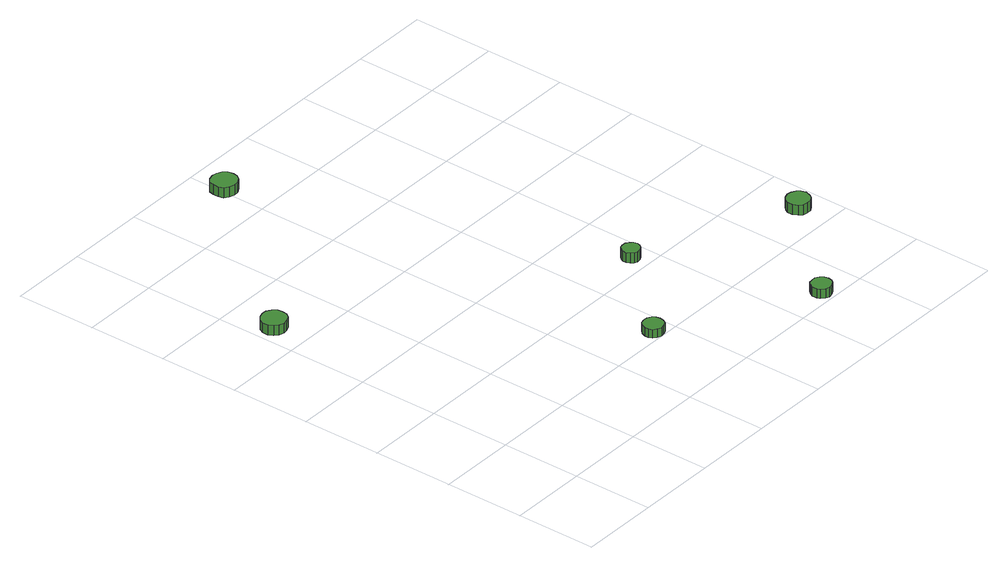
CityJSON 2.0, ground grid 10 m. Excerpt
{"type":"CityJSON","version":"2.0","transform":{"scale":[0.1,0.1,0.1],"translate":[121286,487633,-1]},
"CityObjects":{
"tree1":{"type":"SolitaryVegetationObject","attributes":{"function":"something"},"geometry":[{"type":"MultiSurface","lod":"1","boundaries":[[[0,1,2,3,4,5,6,7,8,9,10,11,12,13,14]],[[15,16,17,18,19,20,21,22,23,24,25,26,27,28,29]],[[0,29,28,1]],[[1,28,27,2]],[[2,27,26,3]],[[3,26,25,4]],[[4,25,24,5]],[[5,24,23,6]],[[6,23,22,7]],[[7,22,21,8]],[[8,21,20,9]],[[9,20,19,10]],[[10,19,18,11]],[[11,18,17,12]],[[12,17,16,13]],[[13,16,15,14]],[[14,15,29,0]]]}]},
"tree2":{"type":"SolitaryVegetationObject","attributes":{"function":"something"},"geometry":[{"type":"MultiSurface","lod":"1","boundaries":[[[30,31,32,33,34,35,36,37,38,39,40,41,42,43,44]],[[45,46,47,48,49,50,51,52,53,54,55,56,57,58,59]],[[30,59,58,31]],[[31,58,57,32]],[[32,57,56,33]],[[33,56,55,34]],[[34,55,54,35]],[[35,54,53,36]],[[36,53,52,37]],[[37,52,51,38]],[[38,51,50,39]],[[39,50,49,40]],[[40,49,48,41]],[[41,48,47,42]],[[42,47,46,43]],[[43,46,45,44]],[[44,45,59,30]]]}]},
"tree3":{"type":"SolitaryVegetationObject","attributes":{"function":"something"},"geometry":[{"type":"MultiSurface","lod":"1","boundaries":[[[60,61,62,63,64,65,66,67,68,69,70,71,72,73,74]],[[75,76,77,78,79,80,81,82,83,84,85,86,87,88,89]],[[60,89,88,61]],[[61,88,87,62]],[[62,87,86,63]],[[63,86,85,64]],[[64,85,84,65]],[[65,84,83,66]],[[66,83,82,67]],[[67,82,81,68]],[[68,81,80,69]],[[69,80,79,70]],[[70,79,78,71]],[[71,78,77,72]],[[72,77,76,73]],[[73,76,75,74]],[[74,75,89,60]]]}]},
"tree4":{"type":"SolitaryVegetationObject","attributes":{"function":"something"},"geometry":[{"type":"MultiSurface","lod":"1","boundaries":[[[90,91,92,93,94,95,96,97,98,99,100,101,102,103,104]],[[105,106,107,108,109,110,111,112,113,114,115,116,117,118,119]],[[90,119,118,91]],[[91,118,117,92]],[[92,117,116,93]],[[93,116,115,94]],[[94,115,114,95]],[[95,114,113,96]],[[96,113,112,97]],[[97,112,111,98]],[[98,111,110,99]],[[99,110,109,100]],[[100,109,108,101]],[[101,108,107,102]],[[102,107,106,103]],[[103,106,105,104]],[[104,105,119,90]]]}]},
"tree5":{"type":"SolitaryVegetationObject","attributes":{"function":"something"},"geometry":[{"type":"MultiSurface","lod":"1","boundaries":[[[120,121,122,123,124,125,126,127,128,129,130,131,132,133,134]],[[135,136,137,138,139,140,141,142,143,144,145,146,147,148,149]],[[120,149,148,121]],[[121,148,147,122]],[[122,147,146,123]],[[123,146,145,124]],[[124,145,144,125]],[[125,144,143,126]],[[126,143,142,127]],[[127,142,141,128]],[[128,141,140,129]],[[129,140,139,130]],[[130,139,138,131]],[[131,138,137,132]],[[132,137,136,133]],[[133,136,135,134]],[[134,135,149,120]]]}]},
"tree6":{"type":"SolitaryVegetationObject","attributes":{"function":"something"},"geometry":[{"type":"MultiSurface","lod":"1","boundaries":[[[150,151,152,153,154,155,156,157,158,159,160,161,162,163,164]],[[165,166,167,168,169,170,171,172,173,174,175,176,177,178,179]],[[150,179,178,151]],[[151,178,177,152]],[[152,177,176,153]],[[153,176,175,154]],[[154,175,174,155]],[[155,174,173,156]],[[156,173,172,157]],[[157,172,171,158]],[[158,171,170,159]],[[159,170,169,160]],[[160,169,168,161]],[[161,168,167,162]],[[162,167,166,163]],[[163,166,165,164]],[[164,165,179,150]]]}]}
},
"vertices":[
[38,442,21],[37,448,21],[33,453,21],[27,457,21],[21,457,21],[15,455,21],[10,451,21],[7,445,21],[7,438,21],[10,432,21],[15,428,21],[21,426,21],[27,427,21],[33,430,21],[37,435,21],[37,435,8],[33,430,8],[27,427,8],[21,426,8],[15,428,8],[10,432,8],[7,438,8],[7,445,8],[10,451,8],[15,455,8],[21,457,8],[27,457,8],[33,453,8],[37,448,8],[38,442,8],
[289,112,18],[288,117,18],[285,121,18],[280,124,18],[275,124,18],[270,123,18],[266,119,18],[264,114,18],[264,109,18],[266,104,18],[270,101,18],[275,99,18],[280,100,18],[285,102,18],[288,107,18],[288,107,7],[285,102,7],[280,100,7],[275,99,7],[270,101,7],[266,104,7],[264,109,7],[264,114,7],[266,119,7],[270,123,7],[275,124,7],[280,124,7],[285,121,7],[288,117,7],[289,112,7],
[221,656,19],[220,663,19],[216,668,19],[210,671,19],[204,672,19],[197,670,19],[192,666,19],[190,660,19],[190,653,19],[192,647,19],[197,643,19],[204,641,19],[210,641,19],[216,645,19],[220,650,19],[220,650,6],[216,645,6],[210,641,6],[204,641,6],[197,643,6],[192,647,6],[190,653,6],[190,660,6],[192,666,6],[197,670,6],[204,672,6],[210,671,6],[216,668,6],[220,663,6],[221,656,6],
[386,221,21],[385,226,21],[382,229,21],[378,232,21],[373,232,21],[369,231,21],[366,228,21],[364,224,21],[364,219,21],[366,215,21],[369,212,21],[373,210,21],[378,211,21],[382,213,21],[385,217,21],[385,217,8],[382,213,8],[378,211,8],[373,210,8],[369,212,8],[366,215,8],[364,219,8],[364,224,8],[366,228,8],[369,231,8],[373,232,8],[378,232,8],[382,229,8],[385,226,8],[386,221,8],
[465,16,19],[464,21,19],[461,25,19],[456,28,19],[451,28,19],[446,27,19],[442,23,19],[440,19,19],[440,13,19],[442,9,19],[446,5,19],[451,3,19],[456,4,19],[461,7,19],[464,11,19],[464,11,7],[461,7,7],[456,4,7],[451,3,7],[446,5,7],[442,9,7],[440,13,7],[440,19,7],[442,23,7],[446,27,7],[451,28,7],[456,28,7],[461,25,7],[464,21,7],[465,16,7],
[582,140,20],[580,146,20],[577,150,20],[572,153,20],[566,154,20],[560,152,20],[556,148,20],[553,143,20],[553,137,20],[556,131,20],[560,127,20],[566,126,20],[572,126,20],[577,129,20],[580,134,20],[580,134,7],[577,129,7],[572,126,7],[566,126,7],[560,127,7],[556,131,7],[553,137,7],[553,143,7],[556,148,7],[560,152,7],[566,154,7],[572,153,7],[577,150,7],[580,146,7],[582,140,7]
]}
